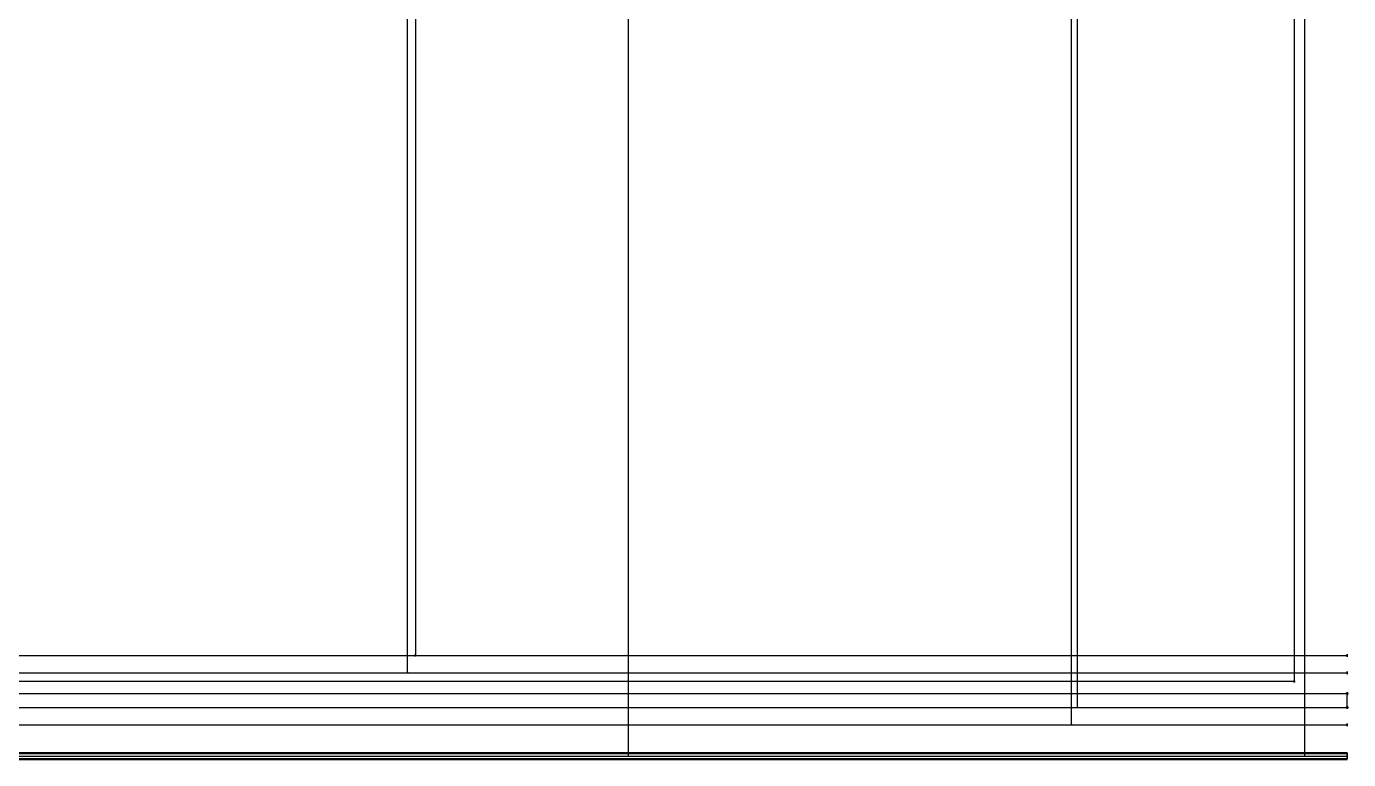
# Model space of a CAD drawing. Header units: millimetres. Extents: x 303550 to 456080, y -62705 to 22022.
# Drawn here: x 379815 to 456080, y -62500 to -20239 of the extents above; entities that cross this region are included whole.
import ezdxf

# ---------------------------------------------------------------- set-up
doc = ezdxf.new("R2010")
doc.units = ezdxf.units.MM

msp = doc.modelspace()

# ---------------------------------------------------------------- linework, layer by layer
at = {"layer": 'electrical'}
for p, q in [((414550, -62300), (414550, 2200)), ((453550, -62300), (453550, 2200)), ((304000, -62100), (456000, -62100)), ((304000, -62150), (456000, -62150)), ((304000, -62300), (456000, -62300)), ((456000, -62450), (304000, -62450)), ((304000, -62500), (456000, -62500)), ((414565.59, -62300), (414534.41, -62300)), ((414534.41, -62300), (414550, -62300)), ((414550, -62300), (414565.59, -62300)), ((453565.59, -62300), (453534.41, -62300)), ((453534.41, -62300), (453550, -62300)), ((453550, -62300), (453565.59, -62300)), ((456000, -62150), (456000, -62100)), ((456000, -62500), (456000, -62100)), ((456000, -62150), (456000, -62450)), ((456000, -62315.59), (456000, -62284.41)), ((456000, -62284.41), (456000, -62300)), ((456000, -62300), (456000, -62315.59)), ((456000, -62500), (456000, -62450))]:
    msp.add_line(p, q, dxfattribs=at)
at = {"layer": 'water'}
for p, q in [((402250, 16600), (402250, -56500)), ((452950, 13800), (452950, -58000)), ((401800, -57500), (401800, 2400)), ((440100, -60500), (440100, 2400)), ((440450, -59500), (440450, 2400)), ((456000, -56500), (456000, -56420)), ((456000, -56420), (456000, -56500)), ((307000, -56500), (456000, -56500)), ((402293.3, -56500), (402206.7, -56500)), ((402206.7, -56500), (402250, -56500)), ((402300, -56500), (402225, -56456.7)), ((402225, -56456.7), (402225, -56543.3)), ((402225, -56543.3), (402300, -56500)), ((402250, -56500), (402293.3, -56500)), ((402250, -56500), (402304, -56500)), ((402304, -56500), (402250, -56500)), ((456000, -56500), (456000, -56580)), ((456000, -56580), (456000, -56500)), ((307000, -57500), (456000, -57500)), ((401843.3, -57500), (401756.7, -57500)), ((401756.7, -57500), (401800, -57500)), ((401800, -57500), (401843.3, -57500)), ((452950, -58000), (452950, -57945)), ((452950, -57945), (452950, -58000)), ((456000, -57500), (456000, -57420)), ((456000, -57420), (456000, -57500)), ((456000, -57500), (456000, -57580)), ((456000, -57580), (456000, -57500)), ((452950, -58000), (305000, -58000)), ((307000, -58700), (456000, -58700)), ((452950, -58000), (452895, -58000)), ((452895, -58000), (452950, -58000)), ((452950, -58000), (453005, -58000)), ((453005, -58000), (452950, -58000)), ((452950, -58000), (452950, -58055)), ((452950, -58055), (452950, -58000)), ((452950, -58000), (453009.4, -58000)), ((453009.4, -58000), (452950, -58000)), ((456000, -58700), (455920, -58700)), ((455920, -58700), (456000, -58700)), ((456000, -58700), (456000, -58620)), ((456000, -58620), (456000, -58700)), ((456000, -58700), (456000, -58780)), ((456000, -58780), (456000, -58700)), ((456000, -58700), (456080, -58700)), ((456080, -58700), (456000, -58700)), ((456000, -59500), (456000, -58700)), ((456000, -59500), (456000, -59420)), ((456000, -59420), (456000, -59500)), ((307000, -59500), (456000, -59500)), ((440480.31, -59500), (440419.69, -59500)), ((440419.69, -59500), (440450, -59500)), ((440450, -59500), (440480.31, -59500)), ((456000, -59500), (455920, -59500)), ((455920, -59500), (456000, -59500)), ((456000, -59500), (456000, -59580)), ((456000, -59580), (456000, -59500)), ((456000, -59500), (456080, -59500)), ((456080, -59500), (456000, -59500)), ((307000, -60500), (456000, -60500)), ((440130.31, -60500), (440069.69, -60500)), ((440069.69, -60500), (440100, -60500)), ((440100, -60500), (440130.31, -60500)), ((456000, -60500), (456000, -60420)), ((456000, -60420), (456000, -60500)), ((456000, -60500), (456000, -60580)), ((456000, -60580), (456000, -60500))]:
    msp.add_line(p, q, dxfattribs=at)

doc.saveas('drawing.dxf')
